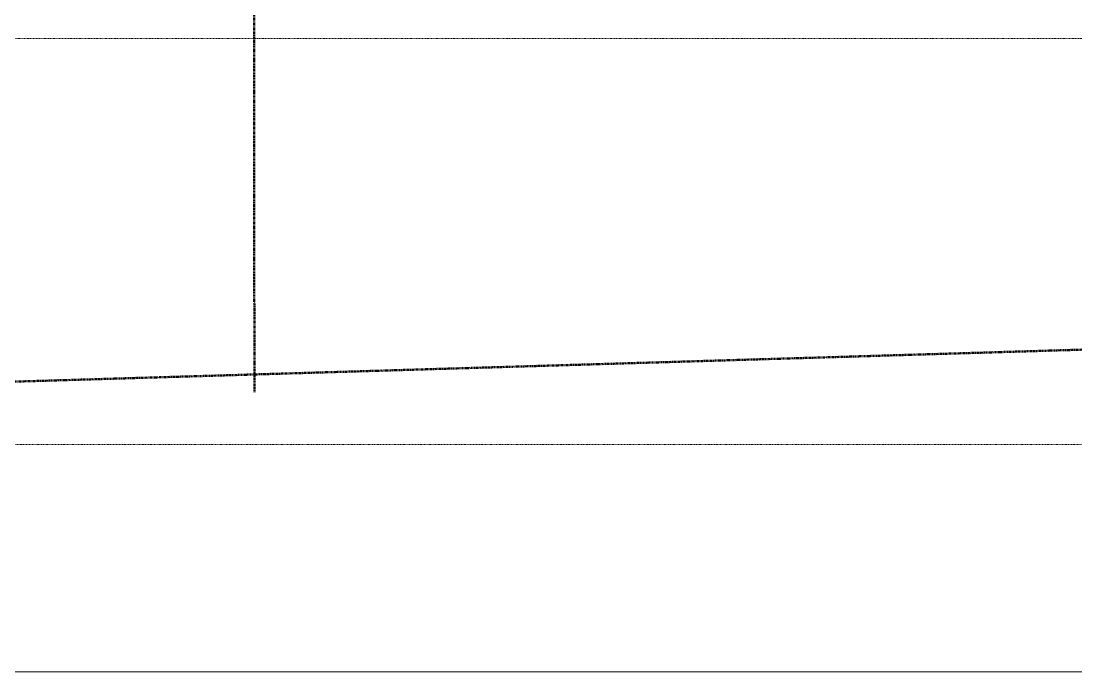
# Model space of a CAD drawing. Header units: inches. Extents: x -4266 to -1814, y 9706 to 12441.
# Drawn here: x -3882.6 to -3649.2, y 9706.2 to 9850.1 of the extents above; entities that cross this region are included whole.
import ezdxf

# ---------------------------------------------------------------- set-up
doc = ezdxf.new("R2010")
doc.units = ezdxf.units.IN
doc.header["$MEASUREMENT"] = 0
doc.linetypes.add('Aligning Line 1_8_', pattern=[0.25, 0.125, -0.125])
doc.linetypes.add('Double Dash 3_8_', pattern=[1, 0.375, -0.125, 0.125, -0.125, 0.125, -0.125])
for name, color, linetype, lineweight in [('0-1', 7, 'Continuous', 5), ('0-4', 147, 'Aligning Line 1_8_', 9), ('C-PROP-LINE-1', 250, 'Double Dash 3_8_', 50), ('G-ANNO-SYMB', 111, 'Aligning Line 1_8_', 9), ('G-ANNO-SYMB-1', 147, 'Aligning Line 1_8_', 9)]:
    doc.layers.add(name, color=color, linetype=linetype, lineweight=lineweight)

# ---------------------------------------------------------------- blocks, each defined once
blk = doc.blocks.new('CTR - 1st Phase - Unit Layouts_rvt-1-FLOOR PLAN - 1ST FLOOR')
at = {"layer": 'G-ANNO-SYMB-1'}
blk.add_line((-1910.9, 9846.28), (-4009.53, 9846.28), dxfattribs=at)
blk = doc.blocks.new('Family - ___-1878357-FLOOR PLAN - 1ST FLOOR')
at = {"layer": 'C-PROP-LINE-1'}
blk.add_line((-3987.01, 9767.34), (-1910.9, 9829.49), dxfattribs=at)
blk = doc.blocks.new('Family - ___-1878392-FLOOR PLAN - 1ST FLOOR')
at = {"layer": 'C-PROP-LINE-1'}
blk.add_line((-3833.41, 12088.69), (-3830.99, 9768.08), dxfattribs=at)
blk = doc.blocks.new('CTR - 1st Phase - Shell_rvt-1-FLOOR PLAN - 1ST FLOOR')
at = {"layer": 'G-ANNO-SYMB-1'}
for p, q in [((-1926.95, 9756.53), (-4071.96, 9756.53)), ((-1910.9, 9706.24), (-4072.01, 9706.24))]:
    blk.add_line(p, q, dxfattribs=at)
at = {"layer": '0-4'}
for name in ['Family - ___-1878357-FLOOR PLAN - 1ST FLOOR', 'Family - ___-1878392-FLOOR PLAN - 1ST FLOOR']:
    blk.add_blockref(name, (0, 0), dxfattribs=at)
blk = doc.blocks.new('CTR - 1st Phase -Stairs _ Elevators_rvt-1-FLOOR PLAN - 1ST FLOOR')
at = {"layer": 'G-ANNO-SYMB-1'}
blk.add_line((-1910.96, 9706.24), (-4071.96, 9706.24), dxfattribs=at)

msp = doc.modelspace()

# ---------------------------------------------------------------- linework, layer by layer
at = {"layer": 'G-ANNO-SYMB'}
msp.add_line((-1910.89642, 9706.24032), (-4072.00696, 9706.24032), dxfattribs=at)

# ---------------------------------------------------------------- block references
at = {"layer": '0-1'}
for name in ['CTR - 1st Phase - Shell_rvt-1-FLOOR PLAN - 1ST FLOOR', 'CTR - 1st Phase -Stairs _ Elevators_rvt-1-FLOOR PLAN - 1ST FLOOR', 'CTR - 1st Phase - Unit Layouts_rvt-1-FLOOR PLAN - 1ST FLOOR']:
    msp.add_blockref(name, (0, 0), dxfattribs=at)

doc.saveas('drawing.dxf')
